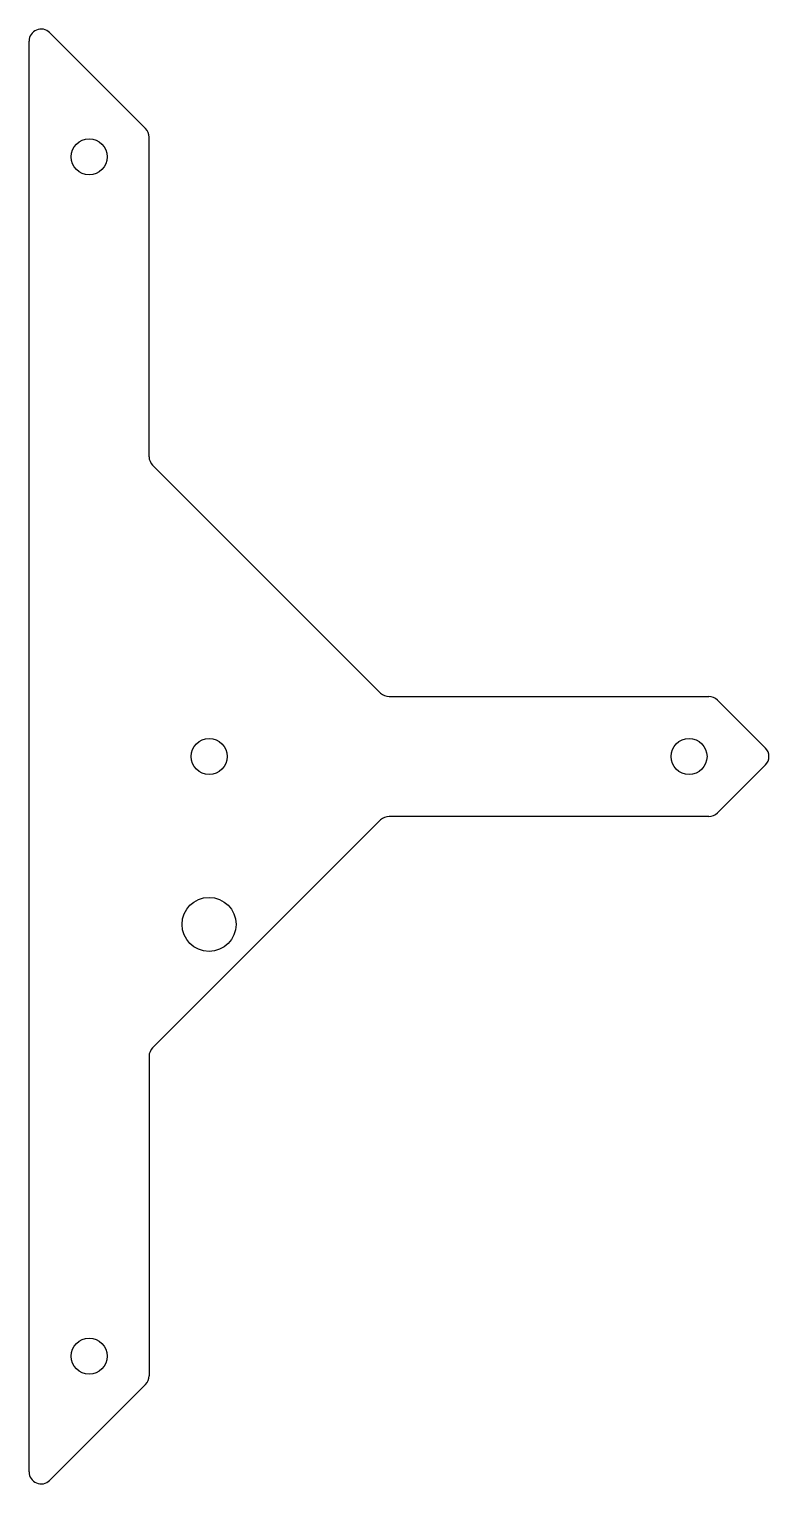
# Model space of a CAD drawing. Extents: x 0 to 123, y -121 to 121.
import ezdxf

# ---------------------------------------------------------------- set-up
doc = ezdxf.new("R2010")
doc.units = 0
doc.header["$MEASUREMENT"] = 0
doc.layers.add('SKETCH', color=7, linetype='CONTINUOUS')

msp = doc.modelspace()

# ---------------------------------------------------------------- linework, layer by layer
at = {"layer": 'SKETCH'}
for p, q in [((0, -119.314), (0, 119.314)), ((3.41421, 120.728), (19.4142, 104.728)), ((20, 50), (20, 103.314)), ((20.5858, 48.5858), (58.5858, 10.5858)), ((60, 10), (113.314, 10)), ((114.728, 9.41421), (122.728, 1.41421)), ((114.728, -9.41421), (122.728, -1.41421)), ((58.5858, -10.5858), (20.5858, -48.5858)), ((113.314, -10), (60, -10)), ((20, -50), (20, -103.314)), ((3.41421, -120.728), (19.4142, -104.728))]:
    msp.add_line(p, q, dxfattribs=at)
for centre, radius in [((10, 100), 3), ((30, 0), 3), ((110, 0), 3), ((30, -28), 4.5), ((10, -100), 3)]:
    msp.add_circle(centre, radius, dxfattribs=at)
for centre, start, end in [((2, 119.314), 45, 180), ((18, 103.314), 0, 45), ((22, 50), 180, 225), ((60, 12), 225, 270), ((113.314, 8), 45, 90), ((121.314, 0), 315, 45), ((113.314, -8), 270, 315), ((60, -12), 90, 135), ((22, -50), 135, 180), ((18, -103.314), 315, 0), ((2, -119.314), 180, 315)]:
    msp.add_arc(centre, 2, start, end, dxfattribs=at)

doc.saveas('drawing.dxf')
